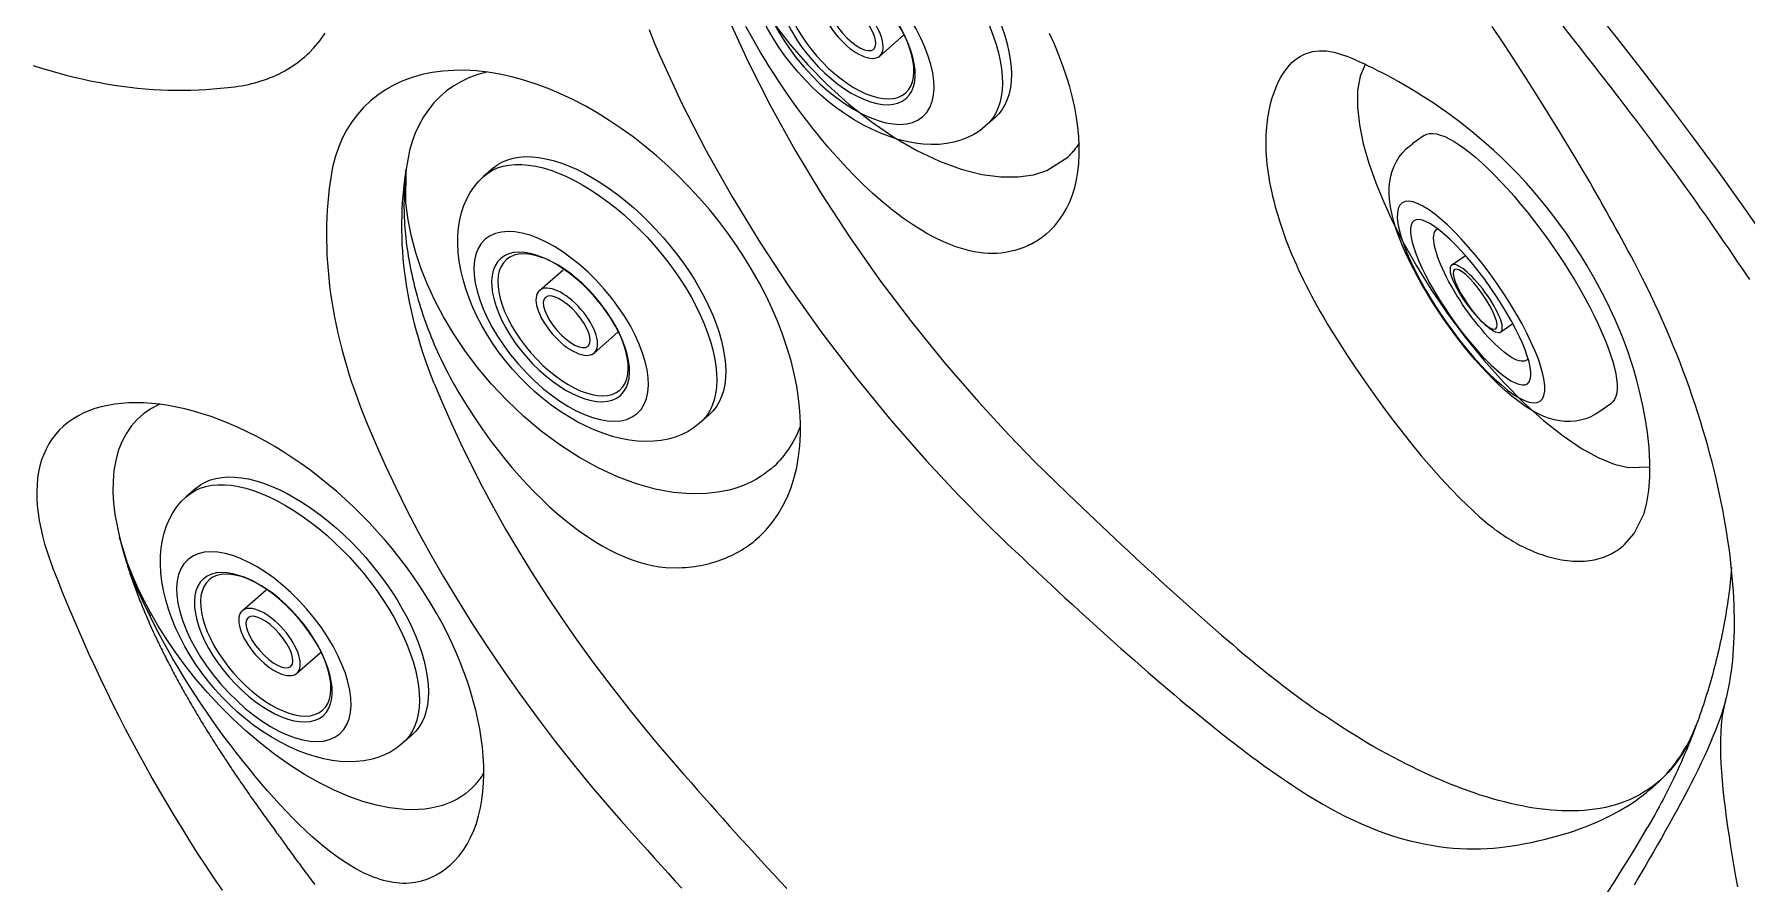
# Model space of a CAD drawing. Extents: x 832 to 912, y 781 to 934.
# Drawn here: x 894.42 to 903.87, y 870.31 to 875 of the extents above; entities that cross this region are included whole.
import ezdxf

# ---------------------------------------------------------------- set-up
doc = ezdxf.new("R2010")
doc.units = 0
doc.header["$MEASUREMENT"] = 0
for name, color, linetype in [('1', 4, 'Continuous'), ('DIM', 3, 'Continuous'), ('SPA', 2, 'Continuous')]:
    doc.layers.add(name, color=color, linetype=linetype)

# ---------------------------------------------------------------- blocks, each defined once
blk = doc.blocks.new('MINI2009')
at = {"layer": '1'}
for p, q in [((274.3024, 432.0245), (274.3824, 432.0245)), ((274.3024, 430.221), (274.3824, 430.221))]:
    blk.add_line(p, q, dxfattribs=at)
at = {"layer": '1', "color": 3}
for p, q in [((274.5869, 431.3518), (274.4936, 431.3518)), ((274.5741, 430.8937), (274.4936, 430.8937))]:
    blk.add_line(p, q, dxfattribs=at)
at = {"layer": '1', "flags": 128}
blk.add_lwpolyline([(274.3824, 430.2213), (274.4044, 430.2217), (274.4346, 430.2255), (274.4636, 430.2324), (274.4914, 430.2421), (274.5177, 430.2544), (274.5424, 430.269), (274.5656, 430.2858), (274.5873, 430.3046), (274.6076, 430.3255), (274.6268, 430.3488), (274.6452, 430.3749), (274.663, 430.4045), (274.6804, 430.4387), (274.6974, 430.478), (274.7131, 430.5212), (274.7268, 430.5658), (274.7387, 430.611), (274.749, 430.6568), (274.758, 430.7034), (274.7658, 430.7508), (274.7725, 430.7991), (274.7782, 430.8483), (274.7829, 430.8981), (274.7866, 430.9486), (274.7894, 430.9996), (274.7912, 431.0509), (274.792, 431.1024), (274.7919, 431.154), (274.7909, 431.2055), (274.7889, 431.2566), (274.7859, 431.3073), (274.7821, 431.3574), (274.7772, 431.4067), (274.7714, 431.4551), (274.7646, 431.5025), (274.7568, 431.5489), (274.7479, 431.5942), (274.7377, 431.6385), (274.7263, 431.6817), (274.7131, 431.7242), (274.6979, 431.7661), (274.68, 431.8078), (274.6615, 431.8437), (274.6425, 431.8746), (274.6231, 431.9015), (274.6028, 431.9252), (274.5815, 431.9463), (274.5589, 431.9649), (274.535, 431.9813), (274.5097, 431.9953), (274.4831, 432.0067), (274.4555, 432.0154), (274.4243, 432.0217), (274.3931, 432.0244), (274.3823, 432.0242)], dxfattribs=at)
at = {"layer": '1'}
blk.add_ellipse((274.3024, 431.1228), major_axis=(0, 0.9018), ratio=0.25882, start_param=6.283179, end_param=9.424778, dxfattribs=at)
at = {"layer": '1', "color": 3}
for centre, major_axis, ratio in [((274.6148, 431.1228), (0, 0.6667), 0.263764), ((274.6174, 431.1228), (0, 0.5481), 0.248557), ((274.5805, 431.1228), (0.0064, 0.229), 0.262485), ((274.5876, 431.1228), (0, 0.1994), 0.249939)]:
    blk.add_ellipse(centre, major_axis=major_axis, ratio=ratio, dxfattribs=at)
blk.add_ellipse((274.5435, 431.1223), major_axis=(-0.0036, 0.438), ratio=0.267267, start_param=3.037362, end_param=6.323274, dxfattribs=at)
blk = doc.blocks.new('2D2D4516S')
at = {"layer": '1'}
for p, q in [((-0.905, -0.4526), (-0.9051, -0.5262)), ((0.905, -0.4526), (0.9049, -0.5248)), ((-0.2299, -0.7069), (-0.2299, -0.5325)), ((0.2281, -0.7069), (0.2281, -0.532))]:
    blk.add_line(p, q, dxfattribs=at)
for centre, major_axis, ratio, start_param in [((0, -0.4526), (0.905, 0), 0.500093, 6.282714), ((-0.0001, -0.5255), (-0.905, -0.0007), 0.640029, 6.278858)]:
    blk.add_ellipse(centre, major_axis=major_axis, ratio=ratio, start_param=start_param, end_param=9.424778, dxfattribs=at)
at = {"layer": '1', "color": 3}
blk.add_ellipse((0, -0.5179), major_axis=(0.905, 0), ratio=0.500093, start_param=6.265011, end_param=9.442952, dxfattribs=at)
for centre, major_axis, ratio in [((0, -0.747), (-0.638, -0.0014), 0.493334), ((-0.0001, -0.7513), (-0.5019, 0), 0.500063), ((0, -0.7335), (-0.4769, -0.0014), 0.493519)]:
    blk.add_ellipse(centre, major_axis=major_axis, ratio=ratio, dxfattribs=at)
at = {"layer": '1'}
for major_axis, ratio in [((-0.229, 0), 0.45443), ((-0.179, 0), 0.399892)]:
    blk.add_ellipse((-0.0009, -0.7069), major_axis=major_axis, ratio=ratio, dxfattribs=at)
blk = doc.blocks.new('2010SOVEREIGN')
at = {"layer": 'SPA', "color": 3, "linetype": 'Continuous'}
for points in [[(70.6585, 77.1822), (70.7983, 77.0056), (70.9372, 76.8278), (71.0769, 76.6461), (71.2146, 76.4628), (71.3502, 76.2781), (71.4834, 76.0921), (71.6035, 75.9201)], [(70.4983, 77.0734), (70.5444, 77.0147), (70.588, 76.959), (70.6291, 76.9065), (70.6674, 76.8573), (70.7029, 76.8117), (70.7353, 76.7699), (70.7646, 76.7322), (70.7905, 76.6987), (70.813, 76.6696), (70.8467, 76.6257)], [(70.5394, 76.3946), (70.48, 76.4923), (70.4199, 76.5896), (70.3592, 76.6866), (70.2978, 76.7832), (70.2358, 76.8794), (70.1731, 76.9752), (70.1097, 77.0707)], [(63.6057, 76.952), (63.6392, 76.9917), (63.6693, 77.0342)], [(67.6657, 75.9422), (67.6929, 75.9698), (67.7177, 75.9999), (67.7402, 76.0323), (67.7602, 76.0669), (67.7778, 76.1035), (67.7928, 76.1422), (67.8054, 76.1828), (67.8155, 76.2253), (67.823, 76.2696), (67.8281, 76.3156), (67.8306, 76.3633), (67.8307, 76.4126), (67.8282, 76.4634), (67.8232, 76.5156), (67.8157, 76.5693), (67.8056, 76.6242), (67.793, 76.6803), (67.7779, 76.7376), (67.7602, 76.7959), (67.7402, 76.8547), (67.7178, 76.9139), (67.6932, 76.9733), (67.6664, 77.0329)], [(67.471, 75.8346), (67.4478, 75.8287), (67.4242, 75.8241), (67.4004, 75.8209), (67.3763, 75.8189), (67.3519, 75.8183), (67.3272, 75.8189), (67.3023, 75.8207), (67.2771, 75.8237), (67.2518, 75.8279), (67.2262, 75.8332), (67.2005, 75.8397), (67.1746, 75.8473), (67.1485, 75.856), (67.1223, 75.8657), (67.096, 75.8765), (67.0695, 75.8882), (67.043, 75.901), (67.0164, 75.9148), (66.9897, 75.9294), (66.9629, 75.945), (66.9362, 75.9615), (66.9094, 75.9789), (66.8826, 75.9971), (66.8558, 76.0161), (66.829, 76.036), (66.8023, 76.0566), (66.7754, 76.0782), (66.7482, 76.1007), (66.721, 76.1242), (66.6936, 76.1485), (66.666, 76.1738), (66.6384, 76.2001), (66.6106, 76.2272), (66.5828, 76.2551), (66.555, 76.284), (66.5271, 76.3137), (66.4992, 76.3442), (66.4713, 76.3756), (66.4435, 76.4078), (66.4157, 76.4408), (66.3879, 76.4746), (66.3602, 76.5091), (66.3327, 76.5445), (66.3052, 76.5806), (66.2779, 76.6174), (66.2508, 76.655), (66.2238, 76.6933), (66.1971, 76.7322), (66.1708, 76.7715), (66.1449, 76.8112), (66.1196, 76.8511), (66.0947, 76.8912), (66.0704, 76.9316), (66.0461, 76.9731), (66.0197, 77.0198), (65.9914, 77.0721)], [(66.1447, 77.0878), (66.2339, 76.9731), (66.3334, 76.8591), (66.4423, 76.7483), (66.5589, 76.6432), (66.6814, 76.5464), (66.8073, 76.4603), (66.9339, 76.3869), (67.0587, 76.3276), (67.179, 76.2835), (67.2927, 76.2546), (67.3978, 76.2407), (67.4931, 76.2407), (67.5778, 76.2534), (67.6514, 76.2771), (67.7665, 76.3508)], [(65.4568, 77.0544), (65.4712, 77.0166), (65.4863, 76.9785), (65.5189, 76.9016)], [(65.8916, 77.1205), (66.0031, 76.8774), (66.1264, 76.6338), (66.2612, 76.3908), (66.4068, 76.149), (66.5628, 75.9095), (66.7287, 75.673), (66.9041, 75.4404), (67.0885, 75.2126), (67.2738, 74.9988), (67.4419, 74.8165), (67.5853, 74.669), (67.6969, 74.5591), (67.7693, 74.4898), (67.8083, 74.4525), (67.8452, 74.4172), (67.8819, 74.3821), (67.9186, 74.3472), (67.9552, 74.3125), (67.9916, 74.278), (68.028, 74.2438), (68.0642, 74.2098), (68.1003, 74.176), (68.1363, 74.1425), (68.1722, 74.1092), (68.208, 74.0761), (68.2437, 74.0434), (68.2792, 74.0108), (68.3147, 73.9785), (68.35, 73.9465), (68.3853, 73.9148), (68.4203, 73.8835), (68.4546, 73.8529), (68.4882, 73.8231), (68.5211, 73.7941), (68.5533, 73.7659), (68.5848, 73.7384), (68.6157, 73.7117), (68.6458, 73.6858), (68.6752, 73.6607), (68.704, 73.6363), (68.732, 73.6127), (68.7594, 73.5898), (68.786, 73.5677), (68.812, 73.5464), (68.8372, 73.5258), (68.8618, 73.506), (68.8856, 73.4869), (68.9088, 73.4685), (68.9313, 73.4509), (68.9533, 73.4339), (68.9754, 73.417), (68.9974, 73.4003), (69.0195, 73.3838), (69.0415, 73.3674), (69.0635, 73.3514), (69.0854, 73.3355), (69.1073, 73.3198), (69.1291, 73.3044), (69.1724, 73.2744)], [(62.0582, 76.8568), (62.1039, 76.8423), (62.1494, 76.8286), (62.1946, 76.8158), (62.2396, 76.8037), (62.2844, 76.7925), (62.3289, 76.7821), (62.3732, 76.7725), (62.4173, 76.7637), (62.4611, 76.7557), (62.5047, 76.7485), (62.5481, 76.7421), (62.5913, 76.7365), (62.6343, 76.7317), (62.677, 76.7277), (62.7195, 76.7245), (62.7618, 76.722), (62.8039, 76.7204), (62.8458, 76.7195), (62.8875, 76.7194), (62.929, 76.7201), (62.9702, 76.7215), (63.0113, 76.7237), (63.052, 76.7267), (63.132, 76.7347)], [(63.132, 76.7347), (63.1514, 76.7366), (63.1706, 76.739), (63.1896, 76.7417), (63.2084, 76.7447), (63.2271, 76.7482), (63.2455, 76.7521), (63.2637, 76.7563), (63.2816, 76.7609), (63.2993, 76.7659), (63.3168, 76.7712), (63.334, 76.7769), (63.3509, 76.783), (63.3675, 76.7894), (63.3839, 76.7962), (63.4, 76.8034), (63.4158, 76.8109), (63.4313, 76.8187), (63.4465, 76.8269), (63.4615, 76.8355), (63.4761, 76.8444), (63.4905, 76.8536), (63.5045, 76.8632), (63.5183, 76.8731), (63.5317, 76.8834), (63.5448, 76.894), (63.5577, 76.9049), (63.5702, 76.9162), (63.5823, 76.9278), (63.6057, 76.952)], [(68.8689, 76.5574), (68.8741, 76.5877), (68.88, 76.6169), (68.8865, 76.6449), (68.8938, 76.6717), (68.9018, 76.6974), (68.9105, 76.7218), (68.9199, 76.7451), (68.93, 76.7671), (68.9407, 76.7878), (68.9521, 76.8073), (68.9641, 76.8255), (68.9768, 76.8424), (68.9902, 76.858), (69.0041, 76.8723), (69.0188, 76.8852), (69.034, 76.8967), (69.0498, 76.9068), (69.0661, 76.9155), (69.0829, 76.9227), (69.1003, 76.9286), (69.1181, 76.9331), (69.1365, 76.9361), (69.1553, 76.9377), (69.1746, 76.938), (69.1943, 76.9368), (69.2145, 76.9342), (69.2351, 76.9303), (69.2561, 76.9249), (69.2992, 76.9099)], [(66.0657, 74.2558), (66.1028, 74.2932), (66.1368, 74.3338), (66.1677, 74.3776), (66.1953, 74.4244), (66.2196, 74.4741), (66.2405, 74.5264), (66.2579, 74.581), (66.2718, 74.6378), (66.2821, 74.6967), (66.289, 74.7574), (66.2925, 74.82), (66.2924, 74.8842), (66.2888, 74.9499), (66.2818, 75.0169), (66.2713, 75.0853), (66.2573, 75.1547), (66.2399, 75.2251), (66.2189, 75.2963), (66.1945, 75.3682), (66.1668, 75.4405), (66.136, 75.5124), (66.1021, 75.5839), (66.0654, 75.6548), (66.0259, 75.725), (65.9836, 75.7943), (65.9388, 75.8627), (65.8914, 75.93), (65.8416, 75.996), (65.7894, 76.0606), (65.7351, 76.1237), (65.6785, 76.1852), (65.6199, 76.2449), (65.5594, 76.3027), (65.497, 76.3584), (65.4334, 76.4115), (65.3689, 76.4617), (65.3035, 76.5091), (65.2373, 76.5535), (65.1707, 76.5949), (65.1035, 76.6332), (65.0361, 76.6683), (64.9684, 76.7002), (64.9008, 76.7288), (64.8332, 76.754), (64.7658, 76.7757), (64.6988, 76.7939), (64.6323, 76.8085), (64.5666, 76.8194), (64.5022, 76.8265), (64.4392, 76.8298), (64.3778, 76.8294), (64.318, 76.8252), (64.2601, 76.8173), (64.2041, 76.8057), (64.1502, 76.7904), (64.0985, 76.7713), (64.0493, 76.7487), (64.0029, 76.7227), (63.9594, 76.6933), (63.9189, 76.6608), (63.8815, 76.6251), (63.8471, 76.5864), (63.816, 76.5447), (63.788, 76.5001), (63.7634, 76.4528), (63.7421, 76.4028), (63.7243, 76.3502), (63.7099, 76.2951), (63.6919, 76.1777)], [(65.5189, 76.9016), (65.6377, 76.6458), (65.7692, 76.3896), (65.9127, 76.134), (66.0677, 75.88), (66.2335, 75.6284), (66.4096, 75.3804), (66.5954, 75.1368), (66.7903, 74.8986), (66.9861, 74.6752), (67.1642, 74.4843), (67.3165, 74.3296), (67.4353, 74.2141), (67.5127, 74.1411), (67.5545, 74.1017), (67.5941, 74.0644), (67.6336, 74.0274), (67.673, 73.9907), (67.7123, 73.9542), (67.7515, 73.918), (67.7905, 73.882), (67.8294, 73.8463), (67.8682, 73.8109), (67.9069, 73.7758), (67.9454, 73.7409), (67.9839, 73.7064), (68.0221, 73.6721), (68.0603, 73.6382), (68.0983, 73.6045), (68.1362, 73.5712), (68.1739, 73.5381), (68.2113, 73.5056), (68.2481, 73.4738), (68.2841, 73.4428), (68.3194, 73.4127), (68.3539, 73.3834), (68.3877, 73.3549), (68.4207, 73.3272), (68.4531, 73.3004), (68.4846, 73.2743), (68.5155, 73.2491), (68.5455, 73.2246), (68.5748, 73.201), (68.6034, 73.1782), (68.6312, 73.1561), (68.6583, 73.1349), (68.6846, 73.1144), (68.7101, 73.0947), (68.7349, 73.0759), (68.7589, 73.0578), (68.7824, 73.0402), (68.8059, 73.0229), (68.8293, 73.0058), (68.8527, 72.9889), (68.876, 72.9723), (68.8992, 72.9559), (68.9224, 72.9397), (68.9456, 72.9237), (68.9686, 72.908), (69.0145, 72.8774)], [(70.0376, 74.366), (70.0499, 74.3552), (70.0622, 74.3446), (70.0745, 74.3343), (70.0869, 74.3242), (70.0993, 74.3144), (70.1116, 74.3048), (70.124, 74.2955), (70.1364, 74.2864), (70.1488, 74.2776), (70.1613, 74.269), (70.1737, 74.2606), (70.1861, 74.2525), (70.1985, 74.2447), (70.2109, 74.2371), (70.2233, 74.2297), (70.2357, 74.2226), (70.2481, 74.2157), (70.2605, 74.209), (70.2729, 74.2026), (70.2857, 74.1963), (70.2987, 74.19), (70.3121, 74.1839), (70.3257, 74.1779), (70.3397, 74.1721), (70.3538, 74.1665), (70.3683, 74.161), (70.3829, 74.1558), (70.3978, 74.1509), (70.4129, 74.1462), (70.4281, 74.1418), (70.4435, 74.1378), (70.4591, 74.134), (70.4748, 74.1307), (70.4906, 74.1277), (70.5064, 74.1251), (70.5224, 74.1229), (70.5385, 74.1212), (70.5546, 74.12), (70.5707, 74.1192), (70.5867, 74.119), (70.6022, 74.1193), (70.6174, 74.1201), (70.6321, 74.1213), (70.6464, 74.1231), (70.6604, 74.1252), (70.6739, 74.1278), (70.6871, 74.1309), (70.6999, 74.1342), (70.7122, 74.138), (70.7242, 74.1421), (70.7359, 74.1466), (70.7471, 74.1513), (70.758, 74.1563), (70.7685, 74.1617), (70.7787, 74.1672), (70.7884, 74.173), (70.7979, 74.179), (70.8069, 74.1852), (70.8157, 74.1916), (70.824, 74.1981), (70.8321, 74.2048), (70.8398, 74.2116), (70.8928, 74.2723), (70.9467, 74.3822), (70.9628, 74.4428), (70.9736, 74.5101), (70.9793, 74.5841), (70.9796, 74.6648), (70.9748, 74.748), (70.9657, 74.8304), (70.9533, 74.9105), (70.9384, 74.9871), (70.922, 75.0589), (70.9049, 75.1246), (70.8882, 75.1828), (70.8728, 75.2323), (70.8592, 75.2727), (70.8443, 75.3138), (70.8271, 75.3587), (70.8073, 75.4069), (70.785, 75.4583), (70.76, 75.5126), (70.7323, 75.5694), (70.7018, 75.6285), (70.6684, 75.6894), (70.6332, 75.7502), (70.5965, 75.8103), (70.5581, 75.8697), (70.5183, 75.9283), (70.477, 75.986), (70.4342, 76.0427), (70.39, 76.0984), (70.3445, 76.1528), (70.2978, 76.2058), (70.2515, 76.2557), (70.206, 76.3024), (70.1614, 76.3461), (70.1181, 76.3866), (70.0762, 76.4242), (70.0359, 76.4589), (69.9976, 76.4906), (69.9615, 76.5196), (69.9264, 76.5468), (69.8915, 76.5729), (69.8568, 76.5982), (69.8224, 76.6224), (69.7883, 76.6457), (69.7546, 76.668), (69.7214, 76.6894), (69.6886, 76.7099), (69.6564, 76.7294), (69.6249, 76.7481), (69.594, 76.7658), (69.5639, 76.7826), (69.5346, 76.7985), (69.5062, 76.8135), (69.4787, 76.8276), (69.4521, 76.8409), (69.4267, 76.8533), (69.4023, 76.8648), (69.3791, 76.8755), (69.3571, 76.8854), (69.3364, 76.8944), (69.2992, 76.9099)], [(69.4072, 76.8626), (69.3797, 76.7976), (69.3657, 76.7186), (69.3648, 76.6282), (69.3759, 76.5292), (69.3976, 76.4245), (69.4283, 76.3168), (69.4664, 76.2084), (69.5101, 76.1015), (69.5607, 75.9916), (69.621, 75.8739), (69.6911, 75.7496), (69.7711, 75.6206), (69.8604, 75.489), (69.9578, 75.3576), (70.0619, 75.2295), (70.1706, 75.1078), (70.2816, 74.9958), (70.3921, 74.8962), (70.4997, 74.8113), (70.6019, 74.7425), (70.6968, 74.6906), (70.7828, 74.6555), (70.8589, 74.6364), (70.98, 74.6405)], [(64.5596, 76.8203), (64.5115, 76.8066), (64.4652, 76.7893), (64.421, 76.7683), (64.3791, 76.7439), (64.3398, 76.7159), (64.3032, 76.6846), (64.2695, 76.65), (64.2389, 76.6124), (64.2116, 76.572), (64.1875, 76.5289), (64.1667, 76.4834), (64.1493, 76.4359), (64.1353, 76.3864), (64.1172, 76.2831)], [(68.8689, 76.5574), (68.866, 76.5371), (68.8637, 76.5163), (68.8619, 76.495), (68.8606, 76.4733), (68.8599, 76.4513), (68.8596, 76.4288), (68.8599, 76.4059), (68.8607, 76.3828), (68.8621, 76.3593), (68.8639, 76.3355), (68.8663, 76.3115), (68.8692, 76.2871), (68.8726, 76.2625), (68.8765, 76.2377), (68.8809, 76.2125), (68.8857, 76.1872), (68.8911, 76.1616), (68.897, 76.1357), (68.9033, 76.1097), (68.9101, 76.0834), (68.9174, 76.057), (68.9252, 76.0303), (68.9335, 76.0035), (68.9422, 75.9765), (68.9513, 75.9493), (68.961, 75.922), (68.9711, 75.8945), (68.9816, 75.8669), (68.9926, 75.8392), (69.0041, 75.8113), (69.016, 75.7834), (69.0283, 75.7553), (69.041, 75.7272), (69.0542, 75.6989), (69.0678, 75.6706), (69.0819, 75.6422), (69.0964, 75.6138), (69.1112, 75.5853), (69.1265, 75.5568), (69.1423, 75.5283), (69.1584, 75.4997), (69.1779, 75.4661), (69.2028, 75.4246), (69.2328, 75.3756), (69.2677, 75.3201), (69.3074, 75.2586), (69.3516, 75.1918), (69.4002, 75.1206), (69.4515, 75.0474), (69.5036, 74.9754), (69.5564, 74.9046), (69.6097, 74.8353), (69.6636, 74.7676), (69.7179, 74.7018), (69.7725, 74.638), (69.8269, 74.5769), (69.8807, 74.5191), (69.9338, 74.4646), (70.0376, 74.366)], [(70.8467, 76.6257), (70.8748, 76.5889), (70.9029, 76.5521), (70.9308, 76.5152), (70.9587, 76.4783), (70.9864, 76.4414), (71.0141, 76.4044), (71.0416, 76.3674), (71.069, 76.3303), (71.0963, 76.2932), (71.1235, 76.256), (71.1505, 76.2187), (71.1774, 76.1814), (71.2042, 76.1441), (71.2308, 76.1067), (71.2574, 76.0693), (71.2837, 76.0318), (71.31, 75.9943), (71.3361, 75.9568), (71.3621, 75.9192), (71.388, 75.8816), (71.4138, 75.8439), (71.4392, 75.8066), (71.4633, 75.7709), (71.4861, 75.737), (71.5078, 75.7048), (71.5285, 75.6742)], [(67.8302, 76.4276), (67.8264, 76.4218), (67.8225, 76.416), (67.8186, 76.4103), (67.8146, 76.4048), (67.8105, 76.3993), (67.8064, 76.394), (67.8021, 76.3888), (67.7979, 76.3837), (67.7936, 76.3787), (67.7892, 76.3738), (67.7847, 76.369), (67.7803, 76.3643), (67.7757, 76.3597), (67.7665, 76.3508)], [(70.8918, 75.7721), (70.875, 75.8037), (70.8582, 75.8353), (70.8412, 75.8668), (70.8242, 75.8982), (70.8071, 75.9296), (70.7898, 75.9609), (70.7725, 75.9922), (70.7551, 76.0235), (70.7376, 76.0547), (70.7201, 76.0858), (70.7024, 76.1169), (70.6846, 76.1479), (70.6668, 76.1789), (70.6488, 76.2099), (70.6308, 76.2408), (70.6127, 76.2716), (70.5945, 76.3024), (70.5762, 76.3332), (70.5394, 76.3946)], [(64.2713, 75.1015), (64.2551, 75.1426), (64.2396, 75.1837), (64.225, 75.2248), (64.211, 75.2659), (64.1979, 75.3069), (64.1854, 75.3479), (64.1738, 75.3889), (64.1629, 75.4298), (64.1528, 75.4705), (64.1435, 75.5112), (64.135, 75.5518), (64.1272, 75.5922), (64.1202, 75.6325), (64.1141, 75.6726), (64.1087, 75.7125), (64.1041, 75.7523), (64.1003, 75.7918), (64.0973, 75.8312), (64.0951, 75.8703), (64.0936, 75.9091), (64.0928, 75.9478), (64.0928, 75.9861), (64.0935, 76.0242), (64.0949, 76.0621), (64.097, 76.0996), (64.0998, 76.1369), (64.1032, 76.1739), (64.1072, 76.2106), (64.1172, 76.2831)], [(64.1172, 76.2831), (64.1154, 76.2665), (64.1133, 76.2497), (64.1115, 76.2329), (64.1098, 76.216), (64.1084, 76.1987), (64.1072, 76.1813), (64.1062, 76.1637), (64.1054, 76.1461), (64.1048, 76.1282), (64.1045, 76.1102), (64.1043, 76.092), (64.1043, 76.0736), (64.1046, 76.0552), (64.1051, 76.0366), (64.1058, 76.0178), (64.1067, 75.999), (64.1078, 75.98), (64.1091, 75.9609), (64.1107, 75.9417), (64.1124, 75.9224), (64.1144, 75.903), (64.1167, 75.8835), (64.1191, 75.8638), (64.1218, 75.8441), (64.1247, 75.8243), (64.1278, 75.8045), (64.1312, 75.7845), (64.1348, 75.7645), (64.1386, 75.7444), (64.1426, 75.7243), (64.1469, 75.7041), (64.1514, 75.6839), (64.1561, 75.6636), (64.161, 75.6432), (64.1662, 75.6229), (64.1716, 75.6025), (64.1772, 75.5821), (64.1831, 75.5616), (64.1892, 75.5412), (64.1955, 75.5207), (64.202, 75.5002), (64.2088, 75.4798), (64.2158, 75.4593), (64.223, 75.4389), (64.2305, 75.4184), (64.2382, 75.398), (64.2461, 75.3776), (64.2542, 75.3573), (64.2626, 75.3369), (64.2712, 75.3167), (64.28, 75.2964), (64.289, 75.2762), (64.2983, 75.2561), (64.3077, 75.236), (64.3174, 75.216), (64.3272, 75.196), (64.3373, 75.1761), (64.3475, 75.1563), (64.358, 75.1366), (64.3686, 75.1169), (64.3794, 75.0974), (64.3904, 75.0779), (64.4016, 75.0585), (64.4246, 75.02)], [(65.7734, 74.4929), (65.6848, 74.4915), (65.5903, 74.4997), (65.4908, 74.5181), (65.3876, 74.5469), (65.2818, 74.5862), (65.1749, 74.6355), (65.0683, 74.6945), (64.9635, 74.7622), (64.8619, 74.8375), (64.7647, 74.9193), (64.6732, 75.0062), (64.5881, 75.0967), (64.51, 75.1895), (64.4395, 75.2834), (64.3767, 75.377), (64.3215, 75.4694), (64.2739, 75.5597), (64.2335, 75.6471), (64.1993, 75.7328), (64.1696, 75.8213), (64.1451, 75.9123), (64.1267, 76.005), (64.1154, 76.0985), (64.1172, 76.2831)], [(64.1171, 76.2789), (64.1171, 76.2788), (64.1171, 76.2787), (64.1171, 76.2787), (64.1171, 76.2786), (64.1171, 76.2785), (64.1171, 76.2785), (64.1171, 76.2784), (64.117, 76.2783), (64.117, 76.2783), (64.117, 76.2782), (64.117, 76.2781), (64.117, 76.2781), (64.117, 76.278), (64.117, 76.278), (64.117, 76.2779), (64.117, 76.2778), (64.117, 76.2778), (64.117, 76.2777), (64.1169, 76.2776)], [(63.6919, 76.1777), (63.6876, 76.1381), (63.6839, 76.098), (63.681, 76.0575), (63.6787, 76.0167), (63.6773, 75.9756), (63.6767, 75.9343), (63.6768, 75.8928), (63.6777, 75.8511), (63.6794, 75.8092), (63.6819, 75.7671), (63.6851, 75.7247), (63.6892, 75.6822), (63.6941, 75.6394), (63.6997, 75.5965), (63.7062, 75.5533), (63.7135, 75.5099), (63.7215, 75.4662), (63.7304, 75.4224), (63.7401, 75.3783), (63.7506, 75.334), (63.762, 75.2894), (63.7741, 75.2446), (63.7871, 75.1996), (63.8009, 75.1543), (63.8156, 75.1088), (63.8311, 75.0631), (63.8474, 75.0171), (63.8645, 74.9708), (63.9014, 74.8776)], [(67.471, 75.8346), (67.4822, 75.8379), (67.4933, 75.8415), (67.5042, 75.8452), (67.515, 75.8492), (67.5256, 75.8534), (67.536, 75.8578), (67.5463, 75.8624), (67.5565, 75.8673), (67.5665, 75.8724), (67.5763, 75.8776), (67.586, 75.8831), (67.5955, 75.8888), (67.6049, 75.8948), (67.6141, 75.9009), (67.6231, 75.9073), (67.6319, 75.9138), (67.6406, 75.9206), (67.6491, 75.9276), (67.6657, 75.9422)], [(71.3967, 73.3482), (71.4032, 73.3735), (71.4093, 73.3996), (71.4149, 73.4265), (71.4201, 73.4542), (71.4248, 73.4826), (71.429, 73.5119), (71.4328, 73.5419), (71.4361, 73.5726), (71.4389, 73.604), (71.4412, 73.6361), (71.4431, 73.669), (71.4445, 73.7025), (71.4453, 73.7366), (71.4457, 73.7714), (71.4456, 73.8069), (71.4449, 73.8429), (71.4438, 73.8796), (71.4421, 73.9168), (71.4399, 73.9546), (71.4372, 73.993), (71.434, 74.0319), (71.4303, 74.0713), (71.426, 74.1111), (71.4212, 74.1515), (71.4159, 74.1923), (71.41, 74.2335), (71.4037, 74.2752), (71.3968, 74.3172), (71.3893, 74.3597), (71.3814, 74.4025), (71.3728, 74.4457), (71.3638, 74.4891), (71.3542, 74.5329), (71.3441, 74.577), (71.3334, 74.6214), (71.3222, 74.666), (71.3105, 74.7109), (71.2982, 74.756), (71.2853, 74.8013), (71.272, 74.8468), (71.2581, 74.8925), (71.2436, 74.9384), (71.2286, 74.9844), (71.2131, 75.0305), (71.197, 75.0767), (71.1803, 75.123), (71.1632, 75.1694), (71.1454, 75.2158), (71.1272, 75.2623), (71.1084, 75.3089), (71.0891, 75.3554), (71.0692, 75.4019), (71.0489, 75.4484), (71.028, 75.4949), (71.0066, 75.5413), (70.9846, 75.5877), (70.9622, 75.634), (70.9392, 75.6801), (70.8918, 75.7721)], [(64.2713, 75.1015), (64.3168, 74.9919), (64.3658, 74.8803), (64.4183, 74.767), (64.4745, 74.6519), (64.5344, 74.5351), (64.5979, 74.4169), (64.6653, 74.2972), (64.7364, 74.1763), (64.8115, 74.0541), (64.8905, 73.9309), (64.9735, 73.8067), (65.0605, 73.6815), (65.1517, 73.5557), (65.247, 73.4291), (65.3445, 73.3045), (65.4358, 73.192), (65.5182, 73.0936), (65.5894, 73.0106), (65.6475, 72.9441), (65.6902, 72.8954), (65.7245, 72.8561), (65.759, 72.8167), (65.7937, 72.7774), (65.8286, 72.738), (65.8637, 72.6987), (65.8988, 72.6594), (65.9341, 72.6202), (65.9694, 72.5811), (66.0048, 72.5421), (66.0402, 72.5033), (66.0756, 72.4646), (66.111, 72.4261), (66.1464, 72.3878), (66.1817, 72.3498), (66.217, 72.312)], [(64.3802, 72.4617), (64.4069, 72.4913), (64.4311, 72.5233), (64.4528, 72.5576), (64.4721, 72.5939), (64.4891, 72.6323), (64.5037, 72.6724), (64.5159, 72.7143), (64.526, 72.7576), (64.5338, 72.8024), (64.5395, 72.8484), (64.543, 72.8955), (64.5445, 72.9436), (64.544, 72.9925), (64.5414, 73.0421), (64.537, 73.0922), (64.5306, 73.1427), (64.5224, 73.1936), (64.5124, 73.2451), (64.5005, 73.2971), (64.4868, 73.3496), (64.4713, 73.4024), (64.4541, 73.4555), (64.4351, 73.5089), (64.4143, 73.5624), (64.3918, 73.616), (64.3677, 73.6696), (64.3418, 73.7232), (64.3143, 73.7767), (64.2851, 73.8299), (64.2543, 73.8829), (64.2219, 73.9356), (64.1881, 73.9877), (64.1528, 74.0391), (64.1162, 74.0898), (64.0783, 74.1397), (64.0391, 74.1888), (63.9986, 74.237), (63.957, 74.2843), (63.9143, 74.3306), (63.8704, 74.3758), (63.8255, 74.4198), (63.7798, 74.4626), (63.7333, 74.5039), (63.6861, 74.5439), (63.6382, 74.5825), (63.5897, 74.6196), (63.5407, 74.6551), (63.4912, 74.6892), (63.4412, 74.7216), (63.3909, 74.7524), (63.3403, 74.7816), (63.2895, 74.8091), (63.2389, 74.8346), (63.1885, 74.8583), (63.1384, 74.88), (63.0888, 74.8999), (63.0395, 74.9178), (62.9908, 74.9339), (62.9427, 74.948), (62.8952, 74.9603), (62.8485, 74.9707), (62.8025, 74.9792), (62.7573, 74.9858), (62.7131, 74.9906), (62.6697, 74.9935), (62.6275, 74.9945), (62.5863, 74.9937), (62.5462, 74.991), (62.5074, 74.9864), (62.4698, 74.98), (62.4337, 74.9718), (62.399, 74.9618), (62.3659, 74.95), (62.3344, 74.9364), (62.3046, 74.9211), (62.2764, 74.9041), (62.2499, 74.8854), (62.2252, 74.865), (62.2023, 74.8429), (62.1812, 74.8191), (62.162, 74.7939), (62.1448, 74.7671), (62.1295, 74.739), (62.1163, 74.7094), (62.105, 74.6784), (62.0956, 74.6462), (62.0883, 74.6126), (62.0829, 74.5777), (62.0794, 74.5417), (62.078, 74.5044), (62.0785, 74.466), (62.081, 74.4267), (62.0853, 74.3863), (62.0916, 74.345), (62.0997, 74.3027), (62.1097, 74.2596), (62.1215, 74.2156), (62.1351, 74.1709), (62.1676, 74.0792)], [(62.7555, 74.9861), (62.7106, 74.9633), (62.6694, 74.9355), (62.6321, 74.9028), (62.5992, 74.8654), (62.5708, 74.8236), (62.5469, 74.7777), (62.5279, 74.7281), (62.5135, 74.6752), (62.5038, 74.6195), (62.4988, 74.5614), (62.4981, 74.5015), (62.5017, 74.4401), (62.5092, 74.3778), (62.5351, 74.2519)], [(64.4246, 75.02), (64.4621, 74.9599), (64.5004, 74.9015), (64.5393, 74.845), (64.5787, 74.7902), (64.6187, 74.7373), (64.6591, 74.6862), (64.7, 74.637), (64.7411, 74.5898), (64.7825, 74.5445), (64.8242, 74.5012), (64.866, 74.4598), (64.9078, 74.4205), (64.9497, 74.3833), (64.9916, 74.3481), (65.0333, 74.3151), (65.0749, 74.2842), (65.1163, 74.2554), (65.1573, 74.2288), (65.1981, 74.2045), (65.2384, 74.1824), (65.2784, 74.1624), (65.3181, 74.1447), (65.3575, 74.1291), (65.3966, 74.1157), (65.4353, 74.1046), (65.4736, 74.0957), (65.5116, 74.089), (65.5491, 74.0847), (65.6226, 74.0831)], [(63.9014, 74.8776), (63.95, 74.7626), (64.0025, 74.6455), (64.0589, 74.5263), (64.1191, 74.4053), (64.1832, 74.2826), (64.2512, 74.1583), (64.3232, 74.0326), (64.3991, 73.9055), (64.479, 73.7774), (64.5629, 73.6482), (64.6509, 73.5182), (64.7429, 73.3875), (64.839, 73.2562), (64.9393, 73.1245), (65.0416, 72.9951), (65.1377, 72.878), (65.2246, 72.7754), (65.3003, 72.6883), (65.3625, 72.6181), (65.4092, 72.566), (65.4473, 72.5235), (65.4853, 72.4812), (65.5232, 72.4392), (65.5612, 72.3973), (65.5991, 72.3557), (65.637, 72.3142)], [(66.1474, 74.6449), (66.1591, 74.656), (66.1705, 74.6676), (66.1817, 74.6797), (66.1927, 74.6923), (66.2034, 74.7054), (66.2138, 74.719), (66.224, 74.7331), (66.2338, 74.7478), (66.2434, 74.7629), (66.2525, 74.7786), (66.2614, 74.7948), (66.2698, 74.8116), (66.2779, 74.8289), (66.2928, 74.8651)], [(66.1474, 74.6449), (66.1297, 74.6292), (66.111, 74.614), (66.0913, 74.5995), (66.0705, 74.5856), (66.0487, 74.5725), (66.0259, 74.5602), (66.002, 74.5486), (65.9771, 74.538), (65.9511, 74.5283), (65.9241, 74.5196), (65.896, 74.5119), (65.8669, 74.5054), (65.8367, 74.5), (65.7734, 74.4929)], [(64.025, 72.7578), (63.9528, 72.7725), (63.8774, 72.7936), (63.7993, 72.8213), (63.7191, 72.8556), (63.6375, 72.8962), (63.5553, 72.9428), (63.4731, 72.9952), (63.3917, 73.0526), (63.3118, 73.1147), (63.2341, 73.1806), (63.1593, 73.2498), (63.0877, 73.3214), (63.0199, 73.3948), (62.9562, 73.4692), (62.8969, 73.5441), (62.8421, 73.6187), (62.7919, 73.6926), (62.7464, 73.7653), (62.7054, 73.8362), (62.6688, 73.9052), (62.6365, 73.9721), (62.6067, 74.04), (62.5796, 74.1095), (62.5351, 74.2519)], [(62.7067, 73.8158), (62.6947, 73.8374), (62.6831, 73.8591), (62.6719, 73.8808), (62.6611, 73.9025), (62.6507, 73.9242), (62.6407, 73.9459), (62.6311, 73.9677), (62.6219, 73.9895), (62.613, 74.0112), (62.6044, 74.033), (62.5962, 74.0549), (62.5883, 74.0767), (62.5807, 74.0985), (62.5734, 74.1204), (62.5664, 74.1423), (62.5596, 74.1642), (62.5531, 74.1861), (62.5469, 74.208), (62.5351, 74.2519)], [(63.8737, 72.4031), (63.8392, 72.4208), (63.8046, 72.4407), (63.77, 72.4628), (63.7354, 72.4868), (63.7007, 72.5127), (63.6659, 72.5404), (63.6311, 72.5696), (63.5963, 72.6004), (63.5614, 72.6327), (63.5265, 72.6663), (63.4916, 72.7013), (63.4566, 72.7374), (63.4216, 72.7747), (63.3867, 72.8131), (63.3518, 72.8525), (63.3169, 72.8929), (63.2821, 72.9342), (63.2475, 72.9763), (63.213, 73.0193), (63.1787, 73.0631), (63.1447, 73.1076), (63.111, 73.1527), (63.0776, 73.1985), (63.0446, 73.2449), (63.012, 73.2918), (62.9799, 73.3392), (62.9484, 73.387), (62.9175, 73.4352), (62.8872, 73.4837), (62.8576, 73.5323), (62.8288, 73.5812), (62.8007, 73.6302), (62.7736, 73.6793), (62.7473, 73.7284), (62.722, 73.7774), (62.6977, 73.8263), (62.6745, 73.8751), (62.6525, 73.9236), (62.6316, 73.9718), (62.6121, 74.0197), (62.5938, 74.0672), (62.5769, 74.1142), (62.5614, 74.1607), (62.5351, 74.2519)], [(62.5351, 74.2519), (62.5375, 74.2417), (62.5399, 74.2319), (62.5423, 74.222), (62.5449, 74.212), (62.5474, 74.2021), (62.55, 74.1922), (62.5527, 74.1822), (62.5554, 74.1723), (62.5582, 74.1623), (62.5611, 74.1523), (62.5639, 74.1423), (62.5669, 74.1323), (62.5699, 74.1223), (62.5729, 74.1123), (62.576, 74.1023), (62.5791, 74.0923), (62.5823, 74.0823), (62.5856, 74.0722), (62.5889, 74.0622), (62.5922, 74.0522), (62.5956, 74.0421), (62.599, 74.0321), (62.6025, 74.022), (62.606, 74.012), (62.6095, 74.0019), (62.6131, 73.9918), (62.6168, 73.9818), (62.6205, 73.9717), (62.6242, 73.9616), (62.628, 73.9515), (62.6318, 73.9415), (62.6357, 73.9314), (62.6396, 73.9213), (62.6435, 73.9112), (62.6475, 73.9011), (62.6515, 73.891), (62.6556, 73.881), (62.6597, 73.8709), (62.6638, 73.8608), (62.668, 73.8507), (62.6722, 73.8406), (62.6765, 73.8305), (62.6808, 73.8204), (62.6851, 73.8103), (62.6895, 73.8002), (62.6939, 73.7901), (62.6983, 73.78), (62.7028, 73.7699), (62.7073, 73.7598), (62.7119, 73.7497), (62.7165, 73.7396), (62.7211, 73.7294), (62.7257, 73.7193), (62.7304, 73.7092), (62.7352, 73.6991), (62.7399, 73.689), (62.7447, 73.6789), (62.7496, 73.6688), (62.7544, 73.6587), (62.7593, 73.6486), (62.7643, 73.6385), (62.7692, 73.6283), (62.7742, 73.6182), (62.7792, 73.6081), (62.7843, 73.598), (62.7894, 73.5879), (62.7945, 73.5778), (62.7997, 73.5677), (62.8049, 73.5576), (62.8101, 73.5475), (62.8153, 73.5374), (62.8206, 73.5273), (62.8259, 73.5172), (62.8313, 73.5071), (62.8367, 73.497), (62.8421, 73.4869), (62.8475, 73.4768), (62.853, 73.4667), (62.8584, 73.4566), (62.864, 73.4465), (62.8695, 73.4364), (62.8751, 73.4264), (62.8807, 73.4163), (62.8863, 73.4062), (62.892, 73.3961), (62.8977, 73.3861), (62.9034, 73.376), (62.9091, 73.3659), (62.9149, 73.3559), (62.9207, 73.3458), (62.9265, 73.3358), (62.9323, 73.3257), (62.9382, 73.3157), (62.9441, 73.3056), (62.95, 73.2956), (62.9559, 73.2856), (62.9619, 73.2756), (62.9679, 73.2656), (62.9739, 73.2555), (62.9799, 73.2455), (62.986, 73.2355), (62.992, 73.2255), (62.9981, 73.2156), (63.0043, 73.2056), (63.0104, 73.1956), (63.0166, 73.1856), (63.0227, 73.1757), (63.0289, 73.1657), (63.0352, 73.1558), (63.0414, 73.1458), (63.0477, 73.1359), (63.054, 73.126), (63.0603, 73.1161), (63.0666, 73.1062), (63.0729, 73.0962), (63.0793, 73.0864), (63.0857, 73.0765), (63.0921, 73.0666), (63.0985, 73.0567), (63.1049, 73.0469), (63.1113, 73.037), (63.1178, 73.0272), (63.1243, 73.0174), (63.1308, 73.0075), (63.1373, 72.9977), (63.1438, 72.9879), (63.1503, 72.9781), (63.1569, 72.9684), (63.1634, 72.9586), (63.17, 72.9488), (63.1766, 72.9391), (63.1832, 72.9294), (63.1898, 72.9196), (63.1964, 72.9099), (63.203, 72.9002), (63.2097, 72.8906), (63.2163, 72.8809), (63.223, 72.8712), (63.2297, 72.8616), (63.2363, 72.852), (63.243, 72.8424), (63.2497, 72.8328), (63.2564, 72.8232), (63.2631, 72.8137), (63.2698, 72.8042), (63.2765, 72.7947), (63.2832, 72.7852), (63.2899, 72.7757), (63.2966, 72.7663), (63.3033, 72.7568), (63.31, 72.7474), (63.3167, 72.7381), (63.3234, 72.7287), (63.33, 72.7195), (63.3367, 72.7102), (63.3434, 72.701), (63.35, 72.6918), (63.3566, 72.6827), (63.3632, 72.6736), (63.3697, 72.6646), (63.3762, 72.6557), (63.3827, 72.6469), (63.3891, 72.6381), (63.3954, 72.6294), (63.4017, 72.6208), (63.4079, 72.6123), (63.4141, 72.6039), (63.4202, 72.5956), (63.4262, 72.5874), (63.4321, 72.5794), (63.4379, 72.5714), (63.4436, 72.5636), (63.4493, 72.5559), (63.4602, 72.541)], [(65.6226, 74.0831), (65.6401, 74.084), (65.6574, 74.0852), (65.6747, 74.0868), (65.6917, 74.0887), (65.7087, 74.091), (65.7254, 74.0936), (65.742, 74.0966), (65.7584, 74.0999), (65.7746, 74.1036), (65.7906, 74.1075), (65.8064, 74.1119), (65.822, 74.1165), (65.8374, 74.1215), (65.8526, 74.1268), (65.8676, 74.1325), (65.8824, 74.1384), (65.897, 74.1448), (65.9113, 74.1514), (65.9255, 74.1583), (65.9394, 74.1656), (65.9531, 74.1732), (65.9665, 74.1811), (65.9797, 74.1894), (65.9927, 74.1979), (66.0055, 74.2068), (66.018, 74.2159), (66.0303, 74.2254), (66.0424, 74.2352), (66.0657, 74.2558)], [(71.4289, 74.0847), (71.4274, 74.0635), (71.4258, 74.0426), (71.424, 74.022), (71.422, 74.0016), (71.4199, 73.9815), (71.4176, 73.9615), (71.4151, 73.9418), (71.4124, 73.9221), (71.4097, 73.9026), (71.4068, 73.8832), (71.4038, 73.8638), (71.4006, 73.8445), (71.3974, 73.8251), (71.394, 73.8057), (71.3906, 73.7864), (71.387, 73.767), (71.3834, 73.7476), (71.3796, 73.7282), (71.3757, 73.7089), (71.3717, 73.6896), (71.3676, 73.6703), (71.3634, 73.651), (71.3591, 73.6318), (71.3546, 73.6126), (71.35, 73.5934), (71.3454, 73.5742), (71.3406, 73.5551), (71.3357, 73.5359), (71.3306, 73.5168), (71.3255, 73.4977), (71.3202, 73.4787), (71.3149, 73.4596), (71.3094, 73.4406), (71.3038, 73.4216), (71.2981, 73.4026), (71.2923, 73.3837), (71.2863, 73.3648), (71.2803, 73.3459), (71.2741, 73.327), (71.2678, 73.3081), (71.2614, 73.2893), (71.2549, 73.2705), (71.2483, 73.2517), (71.2347, 73.2143)], [(62.1676, 74.0792), (62.1937, 74.0125), (62.2205, 73.9455), (62.2481, 73.8783), (62.2764, 73.8108), (62.3056, 73.743), (62.3355, 73.675), (62.3661, 73.6068), (62.3976, 73.5385), (62.4298, 73.47), (62.4628, 73.4014), (62.4965, 73.3326), (62.5311, 73.2638), (62.5664, 73.195), (62.6025, 73.1261), (62.6394, 73.0572), (62.6771, 72.9884), (62.7156, 72.9196), (62.7549, 72.8508), (62.795, 72.7822), (62.8359, 72.7136), (62.8776, 72.645), (62.9203, 72.5764), (62.964, 72.5078), (63.0085, 72.4393), (63.0541, 72.3709), (63.1005, 72.3026)], [(71.3967, 73.3482), (71.3879, 73.3175), (71.3778, 73.2858), (71.3667, 73.2532), (71.3545, 73.2198), (71.3413, 73.1856), (71.3272, 73.1509), (71.3123, 73.1155), (71.2965, 73.0797), (71.28, 73.0434), (71.2628, 73.0068), (71.245, 72.9698), (71.2266, 72.9326), (71.2077, 72.895), (71.1882, 72.8573), (71.1684, 72.8194), (71.1481, 72.7814), (71.1275, 72.7433), (71.1065, 72.7052), (71.0854, 72.6671), (71.064, 72.6291), (71.0425, 72.5911), (71.0208, 72.5533), (70.9991, 72.5156), (70.9774, 72.4782), (70.9558, 72.4411), (70.9342, 72.4043), (70.9128, 72.3678), (70.8915, 72.3318)], [(71.2347, 73.2143), (71.2213, 73.1802), (71.207, 73.1474), (71.1918, 73.1159), (71.1756, 73.0858), (71.1586, 73.0571), (71.1407, 73.0297), (71.1219, 73.0037), (71.1024, 72.9791), (71.0821, 72.9558), (71.0611, 72.9338), (71.0393, 72.9132), (71.0169, 72.894), (70.9938, 72.8759), (70.9701, 72.8592), (70.9458, 72.8436), (70.9209, 72.8293), (70.8955, 72.8162), (70.8696, 72.8042), (70.8432, 72.7933), (70.8164, 72.7836), (70.7891, 72.7749), (70.7614, 72.7673), (70.7333, 72.7607), (70.7047, 72.7551), (70.6759, 72.7504), (70.6467, 72.7467), (70.6171, 72.744), (70.5873, 72.7421), (70.5571, 72.7411), (70.5266, 72.7409), (70.4959, 72.7416), (70.4649, 72.7431), (70.4337, 72.7454), (70.4022, 72.7485), (70.3705, 72.7523), (70.3386, 72.7569), (70.3065, 72.7621), (70.2742, 72.7681), (70.2417, 72.7748), (70.2091, 72.7822), (70.1762, 72.7902), (70.1432, 72.7989), (70.11, 72.8082), (70.0767, 72.8182), (70.0432, 72.8288), (70.0095, 72.8401), (69.9757, 72.8519), (69.9418, 72.8643), (69.9078, 72.8773), (69.8737, 72.8908), (69.8394, 72.9049), (69.805, 72.9196), (69.7706, 72.9348), (69.736, 72.9505), (69.7014, 72.9667), (69.6667, 72.9835), (69.6319, 73.0008), (69.597, 73.0187), (69.562, 73.0371), (69.527, 73.056), (69.4918, 73.0754), (69.4566, 73.0954), (69.4214, 73.1159), (69.386, 73.1369), (69.3506, 73.1585), (69.3151, 73.1806), (69.2795, 73.2032), (69.2439, 73.2264), (69.1724, 73.2744)], [(70.8665, 72.7754), (70.8859, 72.788), (70.9049, 72.801), (70.9236, 72.8143), (70.942, 72.828), (70.9601, 72.8421), (70.9778, 72.8566), (70.9952, 72.8714), (71.0122, 72.8867), (71.0288, 72.9023), (71.045, 72.9184), (71.0609, 72.9349), (71.0763, 72.9518), (71.0913, 72.9692), (71.1059, 72.987), (71.1201, 73.0052), (71.1338, 73.0239), (71.1471, 73.0431), (71.1598, 73.0627), (71.1721, 73.0828), (71.1839, 73.1034), (71.1951, 73.1246), (71.2059, 73.1462), (71.216, 73.1683), (71.2347, 73.2143)], [(71.2347, 73.2143), (71.2261, 73.1913), (71.2173, 73.1683), (71.2084, 73.1454), (71.1993, 73.1226), (71.19, 73.0998), (71.1806, 73.077), (71.1709, 73.0543), (71.1611, 73.0316), (71.1512, 73.0089), (71.141, 72.9863), (71.1307, 72.9638), (71.1202, 72.9413), (71.1096, 72.9188), (71.0988, 72.8964), (71.0878, 72.874), (71.0766, 72.8517), (71.0653, 72.8294), (71.0537, 72.8072), (71.0421, 72.785), (71.0302, 72.7629), (71.0182, 72.7408), (71.006, 72.7188), (70.9936, 72.6968), (70.9684, 72.653)], [(64.4831, 72.8705), (64.4876, 72.875), (64.492, 72.8797), (64.4964, 72.8844), (64.5008, 72.8893), (64.505, 72.8942), (64.5093, 72.8993), (64.5134, 72.9044), (64.5175, 72.9097), (64.5216, 72.915), (64.5256, 72.9205), (64.5295, 72.9261), (64.5334, 72.9318), (64.5372, 72.9376), (64.5445, 72.9495)], [(64.4831, 72.8705), (64.4641, 72.8528), (64.4436, 72.8361), (64.4214, 72.8205), (64.3976, 72.8061), (64.3721, 72.793), (64.3449, 72.7814), (64.316, 72.7712), (64.2854, 72.7628), (64.2531, 72.756), (64.2191, 72.7512), (64.1835, 72.7483), (64.1461, 72.7474), (64.1072, 72.7486), (64.025, 72.7578)], [(69.0145, 72.8774), (69.0538, 72.8518), (69.0936, 72.8267), (69.1339, 72.8021), (69.1748, 72.778), (69.2161, 72.7546), (69.258, 72.732), (69.3004, 72.7102), (69.3434, 72.6894), (69.387, 72.6695), (69.4311, 72.6507), (69.4757, 72.6331), (69.5199, 72.617), (69.5637, 72.6024), (69.6069, 72.5894), (69.6496, 72.5778), (69.6917, 72.5676), (69.7333, 72.5587), (69.7743, 72.5512), (69.8148, 72.5449), (69.8547, 72.5399), (69.894, 72.536), (69.9326, 72.5333), (69.9707, 72.5318), (70.0081, 72.5312), (70.0449, 72.5317), (70.081, 72.5331), (70.1164, 72.5355), (70.1512, 72.5388), (70.2186, 72.5478)], [(70.2186, 72.5478), (70.2545, 72.5538), (70.2902, 72.5604), (70.3256, 72.5674), (70.3606, 72.5749), (70.3952, 72.583), (70.4296, 72.5916), (70.4635, 72.6007), (70.4971, 72.6105), (70.5303, 72.6208), (70.563, 72.6316), (70.5954, 72.6431), (70.6274, 72.6552), (70.6589, 72.6679), (70.69, 72.6813), (70.7206, 72.6953), (70.7508, 72.7099), (70.7804, 72.7253), (70.8096, 72.7413), (70.8665, 72.7754)], [(70.7457, 72.2909), (70.7837, 72.3502), (70.8213, 72.4099), (70.8586, 72.47), (70.8955, 72.5306), (70.9684, 72.653)], [(63.6136, 72.3346), (63.6059, 72.3449), (63.5981, 72.3552), (63.5904, 72.3655), (63.5826, 72.3758), (63.5749, 72.3861), (63.5672, 72.3965), (63.5595, 72.4068), (63.5518, 72.4171), (63.5441, 72.4274), (63.5364, 72.4377), (63.5287, 72.4481), (63.5211, 72.4584), (63.5134, 72.4687), (63.5058, 72.479), (63.4982, 72.4894), (63.4905, 72.4997), (63.483, 72.51), (63.4754, 72.5203), (63.4602, 72.541)], [(63.8737, 72.4031), (63.8936, 72.3939), (63.9133, 72.3855), (63.9329, 72.3778), (63.9522, 72.3708), (63.9714, 72.3647), (63.9903, 72.3593), (64.009, 72.3546), (64.0275, 72.3507), (64.0458, 72.3476), (64.0639, 72.3453), (64.0818, 72.3437), (64.0994, 72.3429), (64.1168, 72.3429), (64.134, 72.3437), (64.1509, 72.3452), (64.1676, 72.3476), (64.184, 72.3507), (64.2002, 72.3546), (64.2318, 72.3649)], [(64.2318, 72.3649), (64.2402, 72.3682), (64.2485, 72.3716), (64.2566, 72.3753), (64.2647, 72.379), (64.2727, 72.383), (64.2805, 72.3871), (64.2883, 72.3914), (64.296, 72.3958), (64.3036, 72.4004), (64.311, 72.4052), (64.3184, 72.4101), (64.3257, 72.4152), (64.3329, 72.4204), (64.3399, 72.4259), (64.3469, 72.4314), (64.3538, 72.4372), (64.3605, 72.4431), (64.3672, 72.4491), (64.3802, 72.4617)]]:
    blk.add_lwpolyline(points, dxfattribs=at)
at = {"layer": 'SPA', "color": 2, "linetype": 'Continuous'}
blk.add_lwpolyline([(71.4641, 72.3222), (71.454, 72.3787), (71.4443, 72.4347), (71.4349, 72.4902), (71.426, 72.5451), (71.4175, 72.5994), (71.4096, 72.653), (71.4022, 72.7058), (71.3955, 72.7579), (71.3894, 72.809), (71.384, 72.8593), (71.3795, 72.9084), (71.3758, 72.9565), (71.373, 73.0033), (71.3711, 73.0487), (71.3703, 73.0926), (71.3706, 73.1348), (71.3719, 73.1753), (71.3745, 73.2139), (71.3782, 73.2506), (71.3832, 73.2852), (71.3967, 73.3482)], dxfattribs=at)
at = {"layer": '1', "xscale": -1, "rotation": 34.82375184337052}
blk.add_blockref('MINI2009', (541.6214, -121.5438), dxfattribs=at)
at = {"layer": 'DIM', "color": 1, "xscale": -1, "rotation": 311.1368790971131}
for p in [(67.1105, 77.5467), (65.5343, 75.9072), (63.8938, 74.1391)]:
    blk.add_blockref('2D2D4516S', p, dxfattribs=at)

msp = doc.modelspace()

# ---------------------------------------------------------------- block references
at = {"layer": '1'}
msp.add_blockref('2010SOVEREIGN', (832.36, 797.97), dxfattribs=at)

doc.saveas('drawing.dxf')
